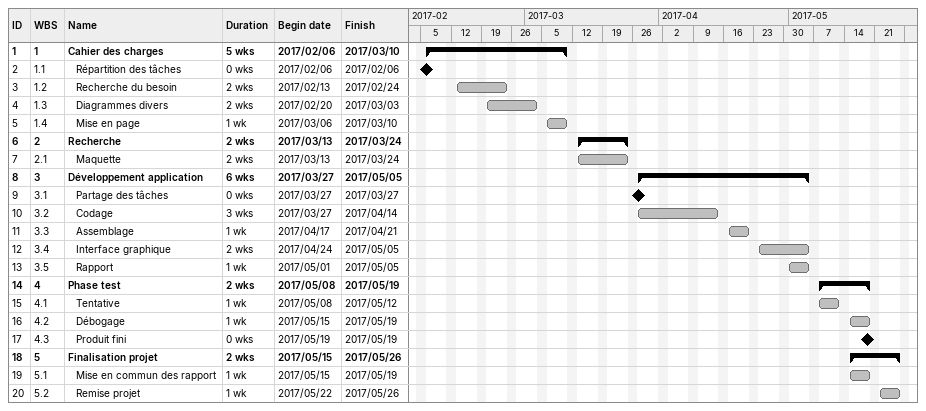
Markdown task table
| ID | WBS | Task | Duration | Start | Finish |
|---|---|---|---|---|---|
| 1 | 1 | **Cahier des charges** | 5w | 2017-02-06 | 2017-03-10 |
| 2 | 1.1 | Répartition des tâches | 0w | 2017-02-06 | 2017-02-06 |
| 3 | 1.2 | Recherche du besoin | 2w | 2017-02-13 | 2017-02-24 |
| 4 | 1.3 | Diagrammes divers | 2w | 2017-02-20 | 2017-03-03 |
| 5 | 1.4 | Mise en page | 1w | 2017-03-06 | 2017-03-10 |
| 6 | 2 | **Recherche** | 2w | 2017-03-13 | 2017-03-24 |
| 7 | 2.1 | Maquette | 2w | 2017-03-13 | 2017-03-24 |
| 8 | 3 | **Développement application** | 6w | 2017-03-27 | 2017-05-05 |
| 9 | 3.1 | Partage des tâches | 0w | 2017-03-27 | 2017-03-27 |
| 10 | 3.2 | Codage | 3w | 2017-03-27 | 2017-04-14 |
| 11 | 3.3 | Assemblage | 1w | 2017-04-17 | 2017-04-21 |
| 12 | 3.4 | Interface graphique | 2w | 2017-04-24 | 2017-05-05 |
| 13 | 3.5 | Rapport | 1w | 2017-05-01 | 2017-05-05 |
| 14 | 4 | **Phase test** | 2w | 2017-05-08 | 2017-05-19 |
| 15 | 4.1 | Tentative | 1w | 2017-05-08 | 2017-05-12 |
| 16 | 4.2 | Débogage | 1w | 2017-05-15 | 2017-05-19 |
| 17 | 4.3 | Produit fini | 0w | 2017-05-19 | 2017-05-19 |
| 18 | 5 | **Finalisation projet** | 2w | 2017-05-15 | 2017-05-26 |
| 19 | 5.1 | Mise en commun des rapport | 1w | 2017-05-15 | 2017-05-19 |
| 20 | 5.2 | Remise projet | 1w | 2017-05-22 | 2017-05-26 |
